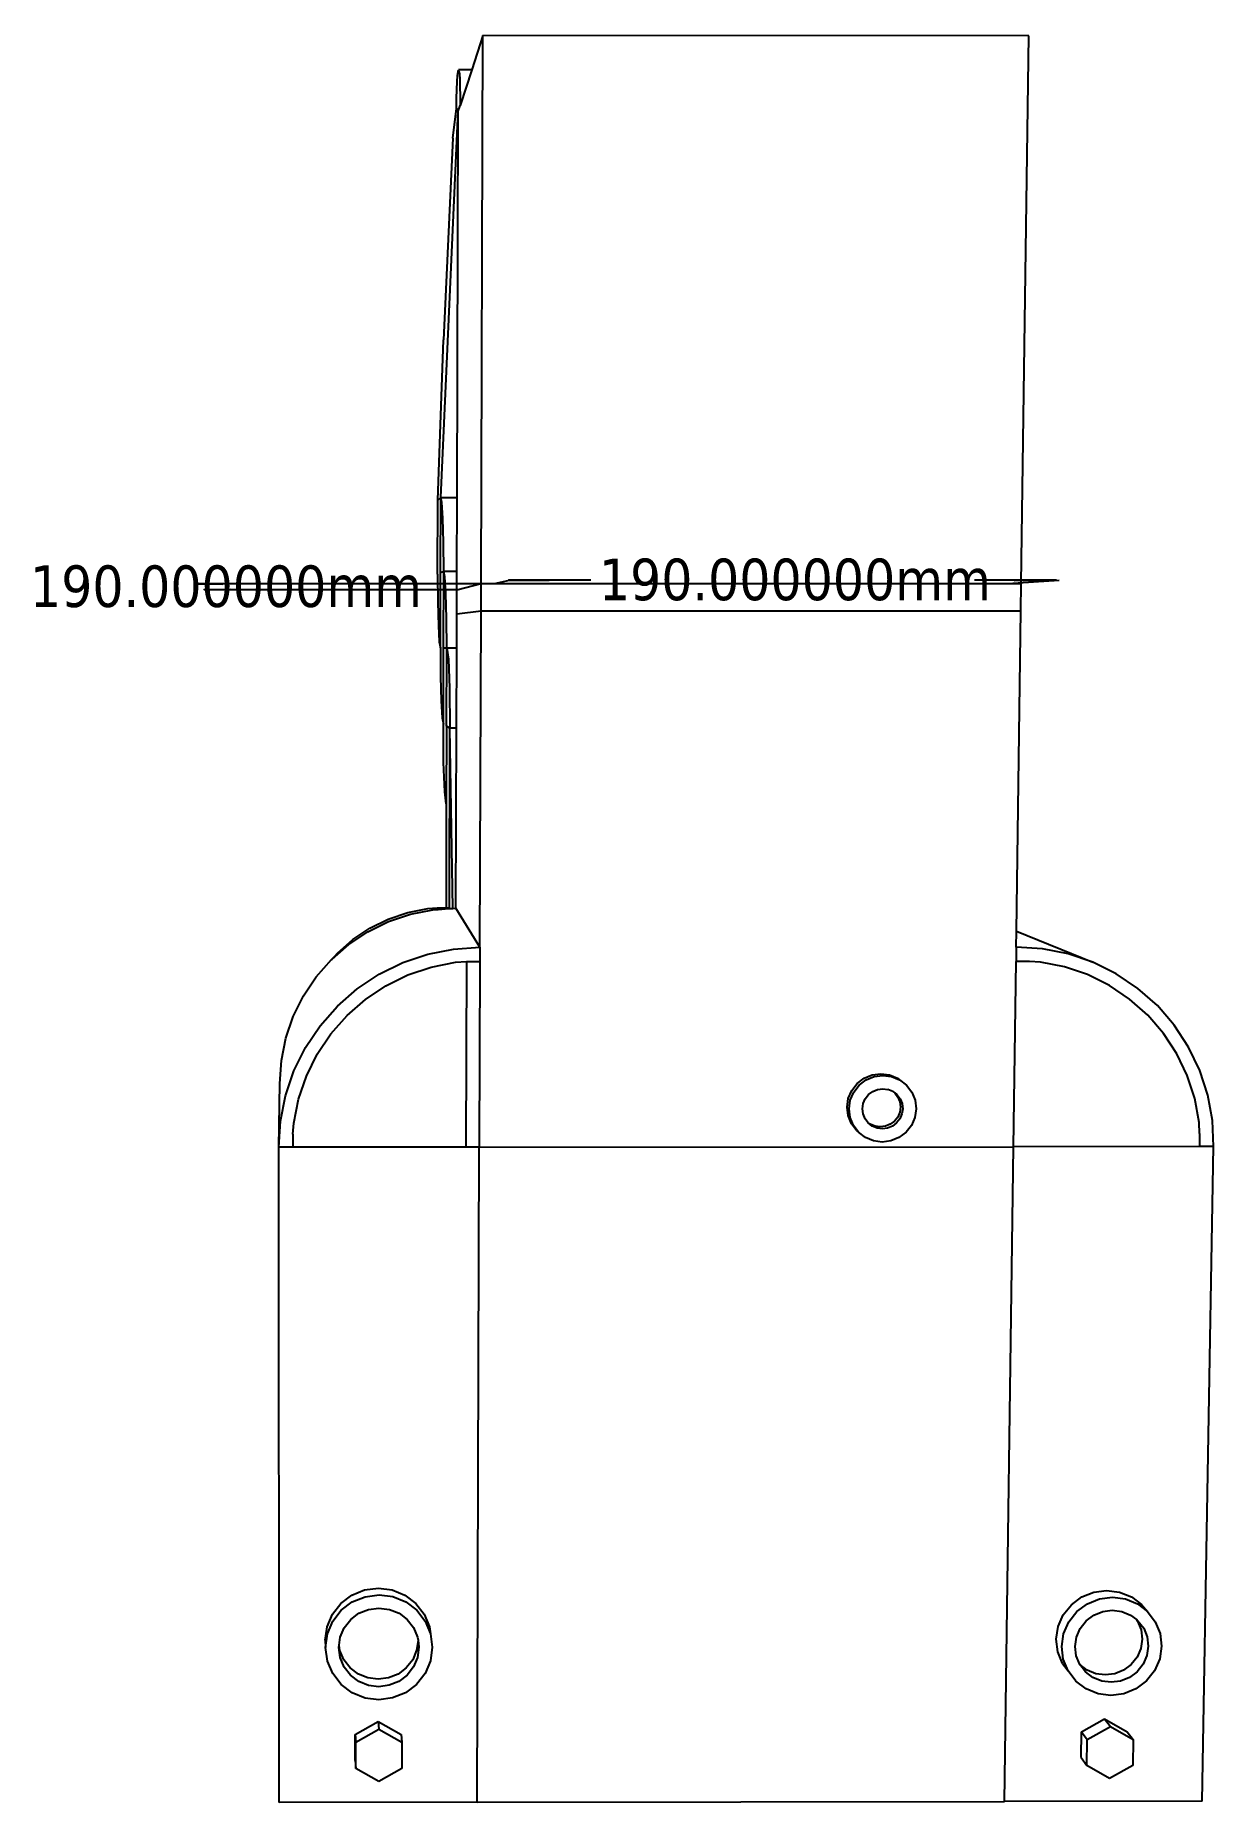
# Model space of a CAD drawing. Extents: x -147 to 488, y -484 to 470.
import ezdxf

# ---------------------------------------------------------------- set-up
doc = ezdxf.new("R2010")
doc.units = 0
doc.layers.get('0').update_dxf_attribs({"linetype": 'CONTINUOUS'})
doc.styles.add('TAHOMA', font='Tahoma')

msp = doc.modelspace()

# ---------------------------------------------------------------- linework, layer by layer
for p, q in [((94.27, 469.58), (88.2, 450.9)), ((93.29, 173.89), (94.27, 469.58)), ((388.6, 469.33), (94.27, 469.58)), ((384.55, 173.87), (388.6, 469.33)), ((80.64, 447.84), (80.88, 450.01)), ((80.88, 450.01), (81.12, 450.91)), ((81.12, 450.91), (81.35, 450.48)), ((88.2, 450.9), (81.12, 450.91)), ((81.35, 450.48), (81.56, 448.74)), ((81.56, 448.74), (81.73, 445.78)), ((88.2, 450.9), (81.95, 431.68)), ((80.1, 435.44), (80.24, 440.33)), ((80.24, 440.33), (80.43, 444.55)), ((80.43, 444.55), (80.64, 447.84)), ((81.73, 445.78), (81.86, 441.79)), ((81.86, 441.79), (81.93, 436.99)), ((78.1, 414.19), (80.01, 430.15)), ((80.01, 430.15), (80.1, 435.44)), ((80.95, 428.62), (80.01, 430.15)), ((80.95, 428.62), (81.95, 431.68)), ((81.93, 436.99), (81.95, 431.68)), ((71.57, 220.26), (80.95, 428.62)), ((80.36, 220.26), (80.95, 428.62)), ((78.1, 414.19), (73, 305.43)), ((69.96, 218.82), (73, 305.43)), ((71.57, 220.26), (69.96, 218.82)), ((71.47, 179.73), (71.57, 220.26)), ((72.19, 217.71), (71.57, 220.26)), ((71.57, 220.26), (80.36, 220.26)), ((80.24, 180.4), (80.36, 220.26)), ((69.86, 179.08), (69.96, 218.82)), ((72.71, 209.26), (72.19, 217.71)), ((73.04, 196.13), (72.71, 209.26)), ((73.13, 180.4), (73.04, 196.13)), ((69.86, 179.08), (69.94, 163.93)), ((71.36, 139.31), (71.47, 179.73)), ((73.13, 180.4), (71.47, 179.73)), ((73.03, 139.16), (73.13, 180.4)), ((73.78, 177.49), (73.13, 180.4)), ((80.24, 180.4), (73.13, 180.4)), ((74.32, 168.62), (73.78, 177.49)), ((80.22, 170.46), (80.24, 180.4)), ((80.22, 170.46), (93.29, 173.89)), ((93.24, 159.26), (93.29, 173.89)), ((93.29, 173.89), (384.55, 173.87)), ((384.35, 159.25), (384.55, 173.87)), ((69.94, 163.93), (70.26, 151.07)), ((74.67, 155.09), (74.32, 168.62)), ((80.18, 157.68), (80.22, 170.46)), ((74.76, 139.01), (74.67, 155.09)), ((80.13, 139.01), (80.18, 157.68)), ((80.18, 157.68), (93.24, 159.26)), ((92.64, -22.24), (93.24, 159.26)), ((93.24, 159.26), (384.35, 159.25)), ((381.99, -13.51), (384.35, 159.25)), ((70.26, 151.07), (70.75, 142.41)), ((70.75, 142.41), (71.36, 139.31)), ((71.36, 139.31), (71.45, 123.84)), ((72.92, 98.05), (73.03, 139.16)), ((74.76, 139.01), (73.03, 139.16)), ((74.65, 97.04), (74.76, 139.01)), ((74.76, 139.01), (75.63, 133.24)), ((80.13, 139.01), (74.76, 139.01)), ((80, 96), (80.13, 139.01)), ((75.63, 133.24), (76.26, 117.49)), ((71.45, 123.84), (71.77, 110.59)), ((76.26, 117.49), (76.44, 96)), ((71.77, 110.59), (72.28, 101.52)), ((72.28, 101.52), (72.92, 98.05)), ((73.09, 77.35), (72.92, 98.05)), ((74.65, 97.04), (74.53, 55.21)), ((76.44, 96), (74.65, 97.04)), ((76.18, -1.38), (76.44, 96)), ((77.97, -1.26), (76.44, 96)), ((80, 96), (76.44, 96)), ((79.72, -1.15), (80, 96)), ((73.68, 61.68), (73.09, 77.35)), ((74.53, 55.21), (73.68, 61.68)), ((74.53, 55.21), (74.38, -0.97)), ((32.21, -13.85), (43.36, -8.37)), ((33.31, -11.91), (43.25, -7.02)), ((43.25, -7.02), (53.74, -3.46)), ((43.36, -8.37), (55.13, -4.38)), ((53.74, -3.46), (64.61, -1.31)), ((55.13, -4.38), (67.32, -1.96)), ((64.61, -1.31), (69.61, -0.98)), ((67.32, -1.96), (70.05, -1.78)), ((69.61, -0.98), (74.38, -0.97)), ((70.05, -1.78), (69.61, -0.98)), ((70.05, -1.78), (75.91, -1.4)), ((74.38, -0.97), (75.66, -0.97)), ((75.91, -1.4), (75.66, -0.97)), ((75.91, -1.4), (76.18, -1.38)), ((76.18, -1.38), (77.97, -1.26)), ((77.97, -1.26), (79.72, -1.15)), ((92.64, -22.24), (79.72, -1.15)), ((15.77, -25.32), (24.1, -18.04)), ((21.88, -20.74), (32.21, -13.85)), ((24.1, -18.04), (33.31, -11.91)), ((381.87, -22.12), (381.99, -13.51)), ((381.99, -13.51), (423.21, -30.32)), ((12.53, -28.9), (12.91, -28.57)), ((12.91, -28.57), (21.88, -20.74)), ((12.91, -28.57), (15.77, -25.32)), ((51.08, -30.5), (64.54, -25.94)), ((64.54, -25.94), (78.47, -23.18)), ((78.47, -23.18), (92.64, -22.24)), ((92.64, -22.24), (92.61, -29.94)), ((381.87, -22.12), (381.76, -29.81)), ((396, -23.04), (381.87, -22.12)), ((409.86, -25.79), (396, -23.04)), ((423.21, -30.32), (409.86, -25.79)), ((4.35, -38.2), (12.53, -28.9)), ((26.53, -44.62), (38.34, -36.76)), ((38.34, -36.76), (51.08, -30.5)), ((41.95, -43.01), (53.84, -37.17)), ((53.84, -37.17), (66.4, -32.92)), ((66.4, -32.92), (79.39, -30.34)), ((79.39, -30.34), (85.38, -29.95)), ((85.38, -29.95), (85.07, -130.03)), ((85.38, -29.95), (92.61, -29.94)), ((92.61, -29.94), (92.28, -130.03)), ((380.39, -129.82), (381.76, -29.81)), ((388.99, -29.81), (381.76, -29.81)), ((394.95, -30.19), (388.99, -29.81)), ((407.89, -32.76), (394.95, -30.19)), ((420.34, -36.99), (407.89, -32.76)), ((432.11, -42.82), (420.34, -36.99)), ((435.82, -36.57), (423.21, -30.32)), ((447.48, -44.41), (435.82, -36.57)), ((-2.55, -48.48), (4.35, -38.2)), ((15.85, -53.94), (26.53, -44.62)), ((30.94, -50.34), (41.95, -43.01)), ((442.98, -50.13), (432.11, -42.82)), ((457.97, -53.71), (447.48, -44.41)), ((-8.04, -59.56), (-2.55, -48.48)), ((6.5, -64.56), (15.85, -53.94)), ((20.97, -59.04), (30.94, -50.34)), ((452.77, -58.8), (442.98, -50.13)), ((467.12, -64.31), (457.97, -53.71)), ((-12.02, -71.25), (-8.04, -59.56)), ((-1.38, -76.29), (6.5, -64.56)), ((12.24, -68.94), (20.97, -59.04)), ((461.32, -68.69), (452.77, -58.8)), ((474.78, -76.02), (467.12, -64.31)), ((-14.43, -83.35), (-12.02, -71.25)), ((4.89, -79.89), (12.24, -68.94)), ((468.47, -79.62), (461.32, -68.69)), ((480.82, -88.64), (474.78, -76.02)), ((-15.23, -95.64), (-14.43, -83.35)), ((-7.65, -88.94), (-1.38, -76.29)), ((-0.96, -91.69), (4.89, -79.89)), ((474.1, -91.39), (468.47, -79.62)), ((-12.2, -102.28), (-7.65, -88.94)), ((-5.21, -104.13), (-0.96, -91.69)), ((296.04, -95.73), (299.8, -92.88)), ((297.14, -96.59), (300.91, -93.73)), ((299.8, -92.88), (304.17, -91.08)), ((300.91, -93.73), (305.3, -91.93)), ((304.17, -91.08), (308.84, -90.47)), ((305.3, -91.93), (309.98, -91.32)), ((308.84, -90.47), (313.5, -91.08)), ((309.98, -91.32), (314.66, -91.93)), ((313.5, -91.08), (317.83, -92.87)), ((314.66, -91.93), (319, -93.72)), ((317.83, -92.87), (319, -93.72)), ((319, -93.72), (322.71, -96.58)), ((478.13, -103.82), (474.1, -91.39)), ((485.13, -101.95), (480.82, -88.64)), ((-15.87, -130.1), (-15.23, -95.64)), ((-14.96, -116.08), (-12.2, -102.28)), ((-7.79, -117.01), (-5.21, -104.13)), ((290.63, -108.4), (291.29, -103.77)), ((291.29, -103.77), (293.14, -99.44)), ((291.7, -109.31), (292.37, -104.66)), ((292.37, -104.66), (294.22, -100.32)), ((293.14, -99.44), (296.04, -95.73)), ((294.22, -100.32), (297.14, -96.59)), ((299.34, -106.52), (300.45, -103.91)), ((300.45, -103.91), (302.2, -101.68)), ((302.2, -101.68), (304.46, -99.96)), ((304.46, -99.96), (307.09, -98.88)), ((307.09, -98.88), (309.9, -98.51)), ((309.9, -98.51), (312.71, -98.88)), ((315.31, -99.96), (312.71, -98.88)), ((315.31, -99.96), (316.37, -100.79)), ((316.37, -100.79), (318.07, -103.01)), ((316.37, -100.79), (317.54, -101.67)), ((317.54, -101.67), (319.24, -103.9)), ((318.07, -103.01), (319.12, -105.6)), ((319.24, -103.9), (320.29, -106.5)), ((322.71, -96.58), (325.54, -100.3)), ((325.54, -100.3), (327.3, -104.64)), ((327.3, -104.64), (327.86, -109.29)), ((480.48, -116.68), (478.13, -103.82)), ((487.65, -115.73), (485.13, -101.95)), ((291.19, -113.04), (290.63, -108.4)), ((292.95, -117.36), (291.19, -113.04)), ((292.27, -113.97), (291.7, -109.31)), ((294.03, -118.3), (292.27, -113.97)), ((298.94, -109.31), (299.34, -106.52)), ((299.28, -112.1), (298.94, -109.31)), ((300.33, -114.7), (299.28, -112.1)), ((317.94, -113.76), (316.2, -115.98)), ((319.05, -111.17), (317.94, -113.76)), ((319.45, -108.39), (319.05, -111.17)), ((319.12, -105.6), (319.45, -108.39)), ((320.23, -112.09), (319.12, -114.69)), ((320.63, -109.3), (320.23, -112.09)), ((320.29, -106.5), (320.63, -109.3)), ((327.19, -113.94), (325.33, -118.28)), ((327.86, -109.29), (327.19, -113.94)), ((-15.87, -130.1), (-14.96, -116.08)), ((-8.18, -122.94), (-7.79, -117.01)), ((-8.18, -122.94), (-8.17, -130.1)), ((295.77, -121.06), (292.95, -117.36)), ((296.86, -122.02), (294.03, -118.3)), ((295.77, -121.06), (296.86, -122.02)), ((300.58, -124.87), (296.86, -122.02)), ((301.88, -116.73), (300.33, -114.7)), ((303.14, -117.7), (301.88, -116.73)), ((302.03, -116.93), (301.88, -116.73)), ((304.26, -118.64), (302.03, -116.93)), ((305.73, -118.77), (303.14, -117.7)), ((306.86, -119.72), (304.26, -118.64)), ((308.52, -119.14), (305.73, -118.77)), ((309.66, -120.08), (306.86, -119.72)), ((311.33, -118.77), (308.52, -119.14)), ((312.47, -119.71), (309.66, -120.08)), ((313.94, -117.69), (311.33, -118.77)), ((315.1, -118.64), (312.47, -119.71)), ((316.2, -115.98), (313.94, -117.69)), ((317.37, -116.92), (315.1, -118.64)), ((319.12, -114.69), (317.37, -116.92)), ((322.42, -122), (318.64, -124.85)), ((325.33, -118.28), (322.42, -122)), ((480.77, -122.59), (480.48, -116.68)), ((480.77, -122.59), (480.64, -129.75)), ((488.32, -129.74), (487.65, -115.73)), ((-15.67, -483.53), (-15.87, -130.1)), ((-8.17, -130.1), (-15.87, -130.1)), ((85.07, -130.03), (-8.17, -130.1)), ((92.28, -130.03), (85.07, -130.03)), ((91.11, -483.36), (92.28, -130.03)), ((92.28, -130.03), (380.39, -129.82)), ((304.91, -126.66), (300.58, -124.87)), ((309.58, -127.27), (304.91, -126.66)), ((314.27, -126.65), (309.58, -127.27)), ((318.64, -124.85), (314.27, -126.65)), ((375.56, -482.89), (380.39, -129.82)), ((480.64, -129.75), (380.39, -129.82)), ((488.32, -129.74), (480.64, -129.75)), ((482.12, -482.71), (488.32, -129.74)), ((17.66, -376.1), (23.58, -371.62)), ((23.58, -371.62), (30.48, -368.8)), ((30.48, -368.8), (37.88, -367.83)), ((30.77, -372.46), (38.23, -371.48)), ((37.88, -367.83), (45.28, -368.78)), ((38.23, -371.48), (45.68, -372.44)), ((45.28, -368.78), (52.17, -371.58)), ((52.17, -371.58), (58.08, -376.04)), ((417.19, -372.61), (423.69, -369.97)), ((423.69, -369.97), (430.62, -369.06)), ((430.62, -369.06), (437.53, -369.95)), ((437.53, -369.95), (443.94, -372.57)), ((13.11, -381.93), (17.66, -376.1)), ((13.28, -385.68), (17.86, -379.81)), ((17.86, -379.81), (23.83, -375.3)), ((23.83, -375.3), (30.77, -372.46)), ((27.42, -381.43), (32.63, -379.3)), ((32.63, -379.3), (38.22, -378.56)), ((38.22, -378.56), (43.81, -379.28)), ((43.81, -379.28), (49.01, -381.4)), ((45.68, -372.44), (52.62, -375.26)), ((52.62, -375.26), (58.57, -379.75)), ((58.08, -376.04), (62.61, -381.86)), ((58.57, -379.75), (63.13, -385.61)), ((407.26, -382.26), (411.59, -376.8)), ((410.22, -386.01), (414.59, -380.51)), ((411.59, -376.8), (417.19, -372.61)), ((414.59, -380.51), (420.23, -376.29)), ((420.23, -376.29), (426.77, -373.63)), ((423.73, -382.41), (428.52, -380.46)), ((426.77, -373.63), (433.75, -372.72)), ((428.52, -380.46), (433.64, -379.79)), ((433.64, -379.79), (438.74, -380.45)), ((433.75, -372.72), (440.71, -373.61)), ((438.74, -380.45), (443.48, -382.38)), ((440.71, -373.61), (447.17, -376.25)), ((443.94, -372.57), (449.41, -376.75)), ((447.17, -376.25), (452.67, -380.46)), ((449.41, -376.75), (452.67, -380.46)), ((452.67, -380.46), (456.86, -385.95)), ((9.28, -395.99), (10.25, -388.71)), ((10.25, -388.71), (13.11, -381.93)), ((10.4, -392.51), (13.28, -385.68)), ((17.35, -394.33), (19.51, -389.21)), ((19.51, -389.21), (22.95, -384.81)), ((22.95, -384.81), (27.42, -381.43)), ((49.01, -381.4), (53.47, -384.77)), ((53.47, -384.77), (56.9, -389.16)), ((56.9, -389.16), (59.04, -394.27)), ((62.61, -381.86), (65.45, -388.64)), ((63.13, -385.61), (65.99, -392.43)), ((65.45, -388.64), (65.99, -392.43)), ((403.48, -395.43), (404.5, -388.62)), ((404.5, -388.62), (407.26, -382.26)), ((407.44, -392.41), (410.22, -386.01)), ((414.35, -394.23), (416.39, -389.54)), ((416.39, -389.54), (419.59, -385.51)), ((419.59, -385.51), (423.73, -382.41)), ((443.48, -382.38), (446.64, -384.8)), ((446.64, -384.8), (447.34, -385.72)), ((446.64, -384.8), (447.52, -385.47)), ((447.34, -385.72), (449.22, -390.37)), ((447.52, -385.47), (450.59, -389.49)), ((449.22, -390.37), (449.81, -395.36)), ((450.59, -389.49), (452.48, -394.18)), ((456.86, -385.95), (459.45, -392.34)), ((9.28, -395.99), (9.42, -399.84)), ((9.42, -399.84), (10.4, -392.51)), ((10.4, -407.15), (9.42, -399.84)), ((16.61, -399.83), (16.77, -398.63)), ((17.34, -405.31), (16.61, -399.83)), ((16.77, -398.63), (17.35, -394.33)), ((17.15, -401.43), (16.77, -398.63)), ((59.26, -395.95), (58.53, -401.37)), ((59.76, -399.76), (59.02, -405.25)), ((59.04, -394.27), (59.26, -395.95)), ((59.26, -395.95), (59.76, -399.76)), ((66.96, -399.75), (65.96, -407.07)), ((65.99, -392.43), (66.96, -399.75)), ((404.3, -402.23), (403.48, -395.43)), ((406.42, -399.27), (407.44, -392.41)), ((407.24, -406.12), (406.42, -399.27)), ((413.6, -399.26), (414.35, -394.23)), ((414.19, -404.29), (413.6, -399.26)), ((449.81, -395.36), (449.06, -400.36)), ((453.07, -399.2), (452.32, -404.23)), ((452.48, -394.18), (453.07, -399.2)), ((460.25, -399.19), (459.22, -406.05)), ((459.45, -392.34), (460.25, -399.19)), ((13.27, -413.97), (10.4, -407.15)), ((19.28, -406.5), (17.15, -401.43)), ((19.5, -410.42), (17.34, -405.31)), ((22.68, -410.86), (19.28, -406.5)), ((56.38, -406.45), (52.96, -410.81)), ((58.53, -401.37), (56.38, -406.45)), ((59.02, -405.25), (56.85, -410.37)), ((65.96, -407.07), (63.07, -413.89)), ((406.87, -408.57), (404.3, -402.23)), ((406.87, -408.57), (409.83, -412.5)), ((409.83, -412.5), (407.24, -406.12)), ((416.1, -408.97), (414.19, -404.29)), ((416.17, -409.06), (416.1, -408.97)), ((420.16, -412.1), (416.17, -409.06)), ((419.17, -412.98), (416.17, -409.06)), ((443.85, -409), (439.74, -412.07)), ((447.03, -405.01), (443.85, -409)), ((449.06, -400.36), (447.03, -405.01)), ((450.27, -408.92), (447.07, -412.94)), ((452.32, -404.23), (450.27, -408.92)), ((459.22, -406.05), (456.42, -412.44)), ((17.83, -419.81), (13.27, -413.97)), ((22.92, -414.81), (19.5, -410.42)), ((27.12, -414.19), (22.68, -410.86)), ((27.38, -418.17), (22.92, -414.81)), ((32.28, -416.29), (27.12, -414.19)), ((32.58, -420.28), (27.38, -418.17)), ((37.82, -417), (32.28, -416.29)), ((43.36, -416.27), (37.82, -417)), ((48.52, -414.16), (43.36, -416.27)), ((48.94, -418.14), (43.74, -420.26)), ((52.96, -410.81), (48.52, -414.16)), ((53.42, -414.76), (48.94, -418.14)), ((56.85, -410.37), (53.42, -414.76)), ((63.07, -413.89), (58.49, -419.75)), ((414.02, -417.98), (409.83, -412.5)), ((419.53, -422.17), (414.02, -417.98)), ((423.21, -416.06), (419.17, -412.98)), ((424.85, -414.02), (420.16, -412.1)), ((427.94, -417.99), (423.21, -416.06)), ((429.91, -414.67), (424.85, -414.02)), ((433.03, -418.64), (427.94, -417.99)), ((434.99, -414), (429.91, -414.67)), ((438.15, -417.97), (433.03, -418.64)), ((439.74, -412.07), (434.99, -414)), ((442.93, -416.03), (438.15, -417.97)), ((447.07, -412.94), (442.93, -416.03)), ((452.06, -417.92), (446.42, -422.13)), ((456.42, -412.44), (452.06, -417.92)), ((23.78, -424.29), (17.83, -419.81)), ((30.71, -427.1), (23.78, -424.29)), ((38.15, -428.05), (30.71, -427.1)), ((38.16, -420.99), (32.58, -420.28)), ((45.59, -427.08), (38.15, -428.05)), ((43.74, -420.26), (38.16, -420.99)), ((52.53, -424.25), (45.59, -427.08)), ((58.49, -419.75), (52.53, -424.25)), ((425.97, -424.8), (419.53, -422.17)), ((432.92, -425.7), (425.97, -424.8)), ((439.89, -424.78), (432.92, -425.7)), ((446.42, -422.13), (439.89, -424.78)), ((417.11, -445.3), (429.54, -438.29)), ((429.54, -438.29), (441.75, -445.26)), ((429.54, -438.29), (432.66, -442.43)), ((25.42, -460.77), (25.43, -446.78)), ((25.43, -446.78), (37.78, -439.77)), ((25.43, -446.78), (25.68, -450.98)), ((25.68, -450.98), (38.13, -443.92)), ((37.78, -439.77), (50.12, -446.74)), ((37.78, -439.77), (38.13, -443.92)), ((38.13, -443.92), (50.55, -450.95)), ((50.12, -446.74), (50.55, -450.95)), ((416.9, -459.27), (417.11, -445.3)), ((417.11, -445.3), (420.14, -449.49)), ((420.14, -449.49), (432.66, -442.43)), ((432.66, -442.43), (444.95, -449.45)), ((441.75, -445.26), (444.95, -449.45)), ((25.67, -465.07), (25.68, -450.98)), ((50.55, -450.95), (50.53, -465.03)), ((419.92, -463.56), (420.14, -449.49)), ((444.95, -449.45), (444.72, -463.52)), ((25.42, -460.77), (25.67, -465.07)), ((38.09, -472.08), (25.67, -465.07)), ((50.53, -465.03), (38.09, -472.08)), ((416.9, -459.27), (419.92, -463.56)), ((432.21, -470.57), (419.92, -463.56)), ((444.72, -463.52), (432.21, -470.57)), ((91.11, -483.36), (-15.67, -483.53)), ((91.11, -483.36), (375.56, -482.89)), ((482.12, -482.71), (375.56, -482.89))]:
    msp.add_line(p, q)
at = {"color": 250}
for p, q in [((92.81, 173.79), (-61.18, 173.8)), ((100.58, 173.89), (108.56, 175.84)), ((152.5, 175.73), (108.14, 175.74)), ((403.63, 175.71), (359.39, 175.72)), ((377.28, 173.87), (405.09, 175.82)), ((79.98, 170.54), (-55.14, 170.55))]:
    msp.add_line(p, q, dxfattribs=at)

# ---------------------------------------------------------------- texts
at = {"color": 250, "char_height": 22.4202, "attachment_point": 7, "style": 'TAHOMA'}
for insert in [(-150, 160.86), (156.78, 164.52)]:
    msp.add_mtext('190.000000mm', dxfattribs=dict(at, insert=insert))

# ---------------------------------------------------------------- meshes
at = {"color": 250}
mesh = msp.add_polyface(dxfattribs=at)
corners = [(-46.06, 173.52), (-60.18, 173.52), (-53.56, 173.8)]
mesh.append_faces([[corners[k] for k in face] for face in [(0, 1, 2)]], dxfattribs={"color": 250})
mesh = msp.add_polyface(dxfattribs=at)
corners = [(130.04, 175.84), (129.05, 175.63), (108.14, 175.74)]
mesh.append_faces([[corners[k] for k in face] for face in [(0, 1, 2)]], dxfattribs={"color": 250})
mesh = msp.add_polyface(dxfattribs=at)
corners = [(403.63, 175.71), (380.87, 175.61), (383.64, 175.82)]
mesh.append_faces([[corners[k] for k in face] for face in [(0, 1, 2)]], dxfattribs={"color": 250})
mesh = msp.add_polyface(dxfattribs=at)
corners = [(-41.62, 170.8), (-48.43, 170.55), (-56.05, 170.8)]
mesh.append_faces([[corners[k] for k in face] for face in [(0, 1, 2)]], dxfattribs={"color": 250})

doc.saveas('drawing.dxf')
